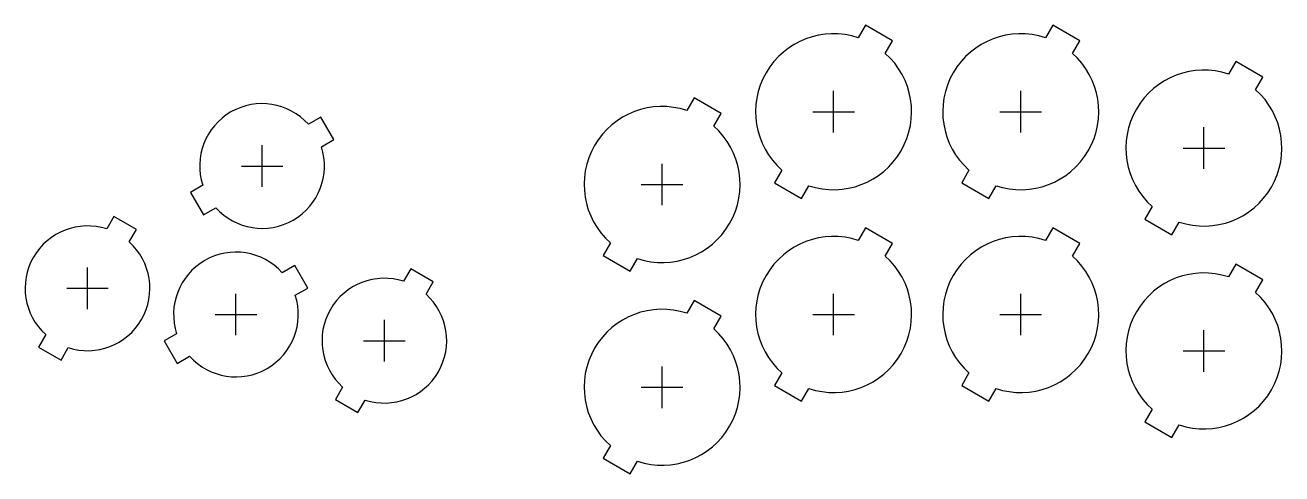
# Model space of a CAD drawing. Header units: millimetres. Extents: x -41 to 201, y -31 to 56.
import ezdxf

# ---------------------------------------------------------------- set-up
doc = ezdxf.new("R2010")
doc.units = ezdxf.units.MM
for name, color, linetype in [('BUTTONS_24', 1, 'Continuous'), ('BUTTONS_30', 5, 'Continuous'), ('REFERENCE', 8, 'Continuous')]:
    doc.layers.add(name, color=color, linetype=linetype)

msp = doc.modelspace()

# ---------------------------------------------------------------- linework, layer by layer
at = {"layer": 'BUTTONS_24'}
for points in [[(13.95, 36.59, 0.809427), (-6.38, 24.86), (-8.77, 23.47), (-6.27, 19.14), (-3.88, 20.53, 0.809427), (16.45, 32.26), (18.84, 33.64), (16.34, 37.97)], [(-24.86, 16.45, 0.809427), (-36.59, -3.88), (-37.97, -6.27), (-33.64, -8.77), (-32.26, -6.38, 0.809427), (-20.53, 13.95), (-19.14, 16.34), (-23.47, 18.84)], [(8.91, 8.03, 0.809427), (-11.41, -3.7), (-13.81, -5.08), (-11.31, -9.42), (-8.91, -8.03, 0.809427), (11.41, 3.7), (13.81, 5.08), (11.31, 9.42)], [(32.26, 6.38, 0.809427), (20.53, -13.95), (19.14, -16.34), (23.47, -18.84), (24.86, -16.45, 0.809427), (36.59, 3.88), (37.97, 6.27), (33.64, 8.77)]]:
    msp.add_lwpolyline(points, format="xyb", close=True, dxfattribs=at)
at = {"layer": 'BUTTONS_30'}
for points in [[(119.75, 53.23, 0.816497), (105.05, 27.77), (103.65, 25.34), (108.85, 22.34), (110.25, 24.77, 0.816497), (124.95, 50.23), (126.35, 52.66), (121.15, 55.66)], [(155.75, 53.23, 0.816497), (141.05, 27.77), (139.65, 25.34), (144.85, 22.34), (146.25, 24.77, 0.816497), (160.95, 50.23), (162.35, 52.66), (157.15, 55.66)], [(191, 46.23, 0.816497), (176.3, 20.77), (174.9, 18.34), (180.1, 15.34), (181.5, 17.77, 0.816497), (196.2, 43.23), (197.6, 45.66), (192.4, 48.66)], [(86.75, 39.23, 0.816497), (72.05, 13.77), (70.65, 11.34), (75.85, 8.34), (77.25, 10.77, 0.816497), (91.95, 36.23), (93.35, 38.66), (88.15, 41.66)], [(119.75, 14.23, 0.816497), (105.05, -11.23), (103.65, -13.66), (108.85, -16.66), (110.25, -14.23, 0.816497), (124.95, 11.23), (126.35, 13.66), (121.15, 16.66)], [(155.75, 14.23, 0.816497), (141.05, -11.23), (139.65, -13.66), (144.85, -16.66), (146.25, -14.23, 0.816497), (160.95, 11.23), (162.35, 13.66), (157.15, 16.66)], [(191, 7.23, 0.816497), (176.3, -18.23), (174.9, -20.66), (180.1, -23.66), (181.5, -21.23, 0.816497), (196.2, 4.23), (197.6, 6.66), (192.4, 9.66)], [(86.75, 0.23, 0.816497), (72.05, -25.23), (70.65, -27.66), (75.85, -30.66), (77.25, -28.23, 0.816497), (91.95, -2.77), (93.35, -0.34), (88.15, 2.66)]]:
    msp.add_lwpolyline(points, format="xyb", close=True, dxfattribs=at)
at = {"layer": 'REFERENCE'}
for p, q in [((115, 35), (115, 43)), ((151, 35), (151, 43)), ((111, 39), (119, 39)), ((147, 39), (155, 39)), ((186.25, 28), (186.25, 36)), ((5.04, 24.56), (5.04, 32.56)), ((182.25, 32), (190.25, 32)), ((1.04, 28.56), (9.04, 28.56)), ((82, 21), (82, 29)), ((78, 25), (86, 25)), ((-28.56, 1.04), (-28.56, 9.04)), ((-32.56, 5.04), (-24.56, 5.04)), ((0, -4), (0, 4)), ((115, -4), (115, 4)), ((151, -4), (151, 4)), ((-4, 0), (4, 0)), ((111, 0), (119, 0)), ((147, 0), (155, 0)), ((28.56, -9.04), (28.56, -1.04)), ((186.25, -11), (186.25, -3)), ((24.56, -5.04), (32.56, -5.04)), ((182.25, -7), (190.25, -7)), ((82, -18), (82, -10)), ((78, -14), (86, -14))]:
    msp.add_line(p, q, dxfattribs=at)

doc.saveas('drawing.dxf')
